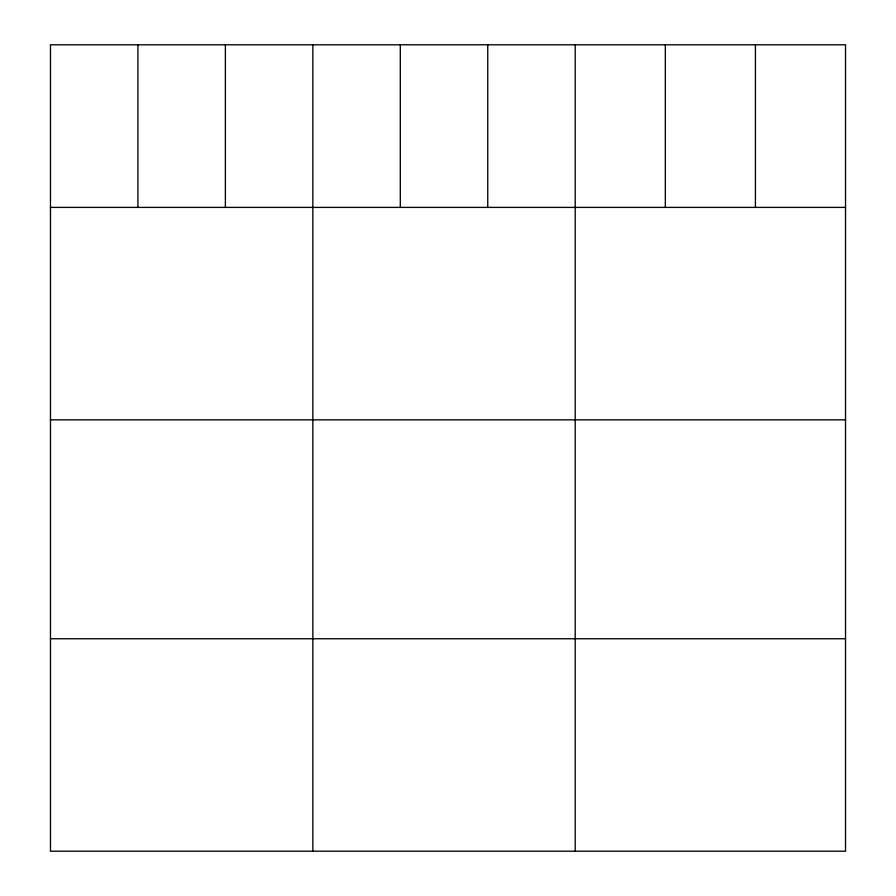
<?xml version="1.0" encoding="UTF-8"?>
<svg xmlns="http://www.w3.org/2000/svg" width="896" height="896" viewBox="0 0 896 896"><rect width="100%" height="100%" fill="white"/><g stroke="black" fill="none" stroke-linecap="round" stroke-linejoin="round"><path stroke-width="1.34" d="M845.533 207.402L845.533 851.2L50.467 851.2L50.467 44.8L845.533 44.8L845.533 207.402L50.467 207.402M50.467 419.854L845.533 419.854M50.467 638.747L845.533 638.747M755.429 44.8L755.429 207.402M665.325 44.8L665.325 207.402M575.21 44.8L575.21 851.2M487.749 44.8L487.749 207.402M400.299 44.8L400.299 207.402M312.838 44.8L312.838 851.2M225.378 44.8L225.378 207.402M137.917 44.8L137.917 207.402"/></g></svg>
